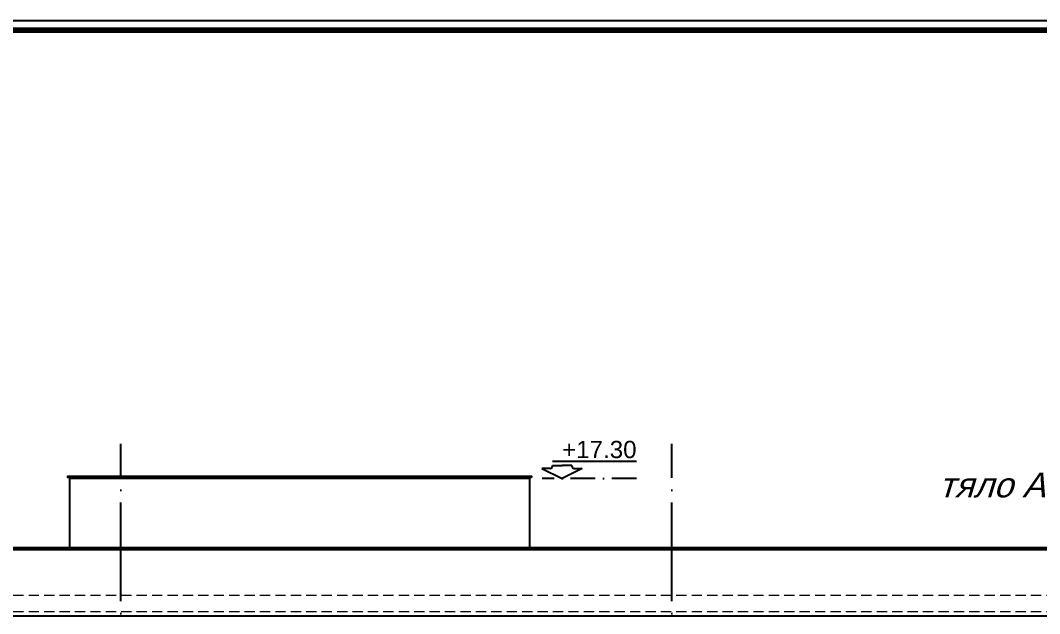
# Model space of a CAD drawing. Extents: x 9615146 to 9672346, y 4699603 to 4705703.
# Drawn here: x 9646191 to 9647431, y 4701881 to 4702603 of the extents above; entities that cross this region are included whole.
import ezdxf

# ---------------------------------------------------------------- set-up
doc = ezdxf.new("R2010")
doc.units = 0
doc.header["$LTSCALE"] = 0.5
doc.header["$MEASUREMENT"] = 0
for name, pattern in [('ACAD_ISO04W100', [30, 24, -3, 0, -3]), ('DASHED', [0.75, 0.5, -0.25]), ('OSI1000', [5, 3, -1, 0, -1])]:
    doc.linetypes.add(name, pattern=pattern)
for name, color, linetype in [('_axis', 1, 'ACAD_ISO04W100'), ('_dimension_evel', 4, 'CONTINUOUS'), ('_table', 3, 'CONTINUOUS'), ('_text_table', 3, 'CONTINUOUS'), ('fasadi', 147, 'CONTINUOUS')]:
    doc.layers.add(name, color=color, linetype=linetype)
doc.layers.add('_punk', color=8, linetype='DASHED', lineweight=9)
doc.styles.add('HEB1', font='', dxfattribs={"width": 0.8, "oblique": 17})
doc.styles.add('POMESHTENIA', font='arial.ttf', dxfattribs={"width": 0.9})
doc.styles.get('HEB1').set_extended_font_data('HebarU Cyr')

# ---------------------------------------------------------------- blocks, each defined once
blk = doc.blocks.new('rtyre')
at = {"layer": '_dimension_evel', "ltscale": 20}
for p, q in [((-21.1, 37.8), (161.6, 37.8)), ((-21.1, 28.3), (-21.1, 26.8)), ((-21.1, 28.3), (0, 28.3)), ((21.1, 28.3), (0, 28.3)), ((21.1, 28.3), (21.1, 26.8)), ((-26, 21.9), (-43.7, 21.9)), ((-43.7, 21.9), (0, 0)), ((43.7, 21.9), (0, 0)), ((26, 21.9), (43.7, 21.9))]:
    blk.add_line(p, q, dxfattribs=at)
for centre, major_axis, start_param, end_param in [((-26, 26.8), (3.46, 3.46), 3.926991, 5.497787), ((26, 26.8), (-3.46, 3.46), 0.785398, 2.356194)]:
    blk.add_ellipse(centre, major_axis=major_axis, ratio=1, start_param=start_param, end_param=end_param, dxfattribs=at)
at = {"layer": '_dimension_evel', "linetype": 'OSI1000', "ltscale": 20, "style": 'HEB1', "oblique": 360, "width": 0.8}
blk.add_attdef('+12.50', (0, 44.2), '', height=42, rotation=360, dxfattribs=at)

msp = doc.modelspace()

# ---------------------------------------------------------------- linework, layer by layer
at = {"layer": '_axis', "ltscale": 10}
for p, q in [((9646313.23, 4699945.26), (9646313.23, 4702088.08)), ((9646983.23, 4699945.26), (9646983.23, 4702088.08))]:
    msp.add_line(p, q, dxfattribs=at)
at = {"layer": '_dimension_evel', "linetype": 'OSI1000', "ltscale": 20}
msp.add_line((9646940.32, 4702045.84), (9646825.39, 4702045.84), dxfattribs=at)
at = {"layer": '_punk', "ltscale": 50}
for p, q in [((9639769.92, 4701903.84), (9650063.25, 4701903.84)), ((9639769.92, 4701883.84), (9650063.25, 4701883.84))]:
    msp.add_line(p, q, dxfattribs=at)
at = {"layer": '_table', "ltscale": 10}
msp.add_lwpolyline([(9639346.03, 4702603.38), (9651646.03, 4702603.38), (9651646.03, 4699603.38), (9639346.03, 4699603.38)], close=True, dxfattribs=at)
msp.add_lwpolyline([(9639497.71, 4702591.38, 6.84, 6.84, 0), (9651634.03, 4702591.38, 6.84, 6.84, 0), (9651634.03, 4699615.38, 6.84, 6.84, 0), (9639497.71, 4699615.38, 6.84, 6.84, 0)], format="xyseb", close=True, dxfattribs=at)
at = {"layer": 'fasadi'}
for points in [[(9646812.73, 4702046.84), (9646248.73, 4702046.84), (9646248.73, 4702048.84), (9646812.73, 4702048.84)], [(9646250.73, 4701961.84), (9646810.73, 4701961.84), (9646810.73, 4702045.84), (9646250.73, 4702045.84)], [(9649388.23, 4701959.84), (9640743.73, 4701959.84), (9640743.73, 4701961.84), (9649388.23, 4701961.84)], [(9640745.73, 4701878.84), (9649388.23, 4701878.84), (9649388.23, 4701958.84), (9640745.73, 4701958.84)]]:
    msp.add_lwpolyline(points, close=True, dxfattribs=at)

# ---------------------------------------------------------------- block references
at = {"layer": '_dimension_evel', "linetype": 'OSI1000', "ltscale": 20}
ref = msp.add_blockref('rtyre', (9646849.85, 4702045.84), dxfattribs=dict(at, xscale=0.5600000005215406, yscale=0.5600000005215406, zscale=0.5600000005215406))
ref.add_attrib('+12.50', '+17.30', (9646849.85, 4702070.61), dxfattribs={"linetype": 'OSI1000', "ltscale": 20, "height": 21, "style": 'POMESHTENIA'})

# ---------------------------------------------------------------- texts
at = {"layer": '_text_table', "color": 148, "style": 'POMESHTENIA', "oblique": 17}
msp.add_text('тяло A', height=30, rotation=359.93954, dxfattribs=at).set_placement((9647308.07, 4702022.98))

doc.saveas('drawing.dxf')
